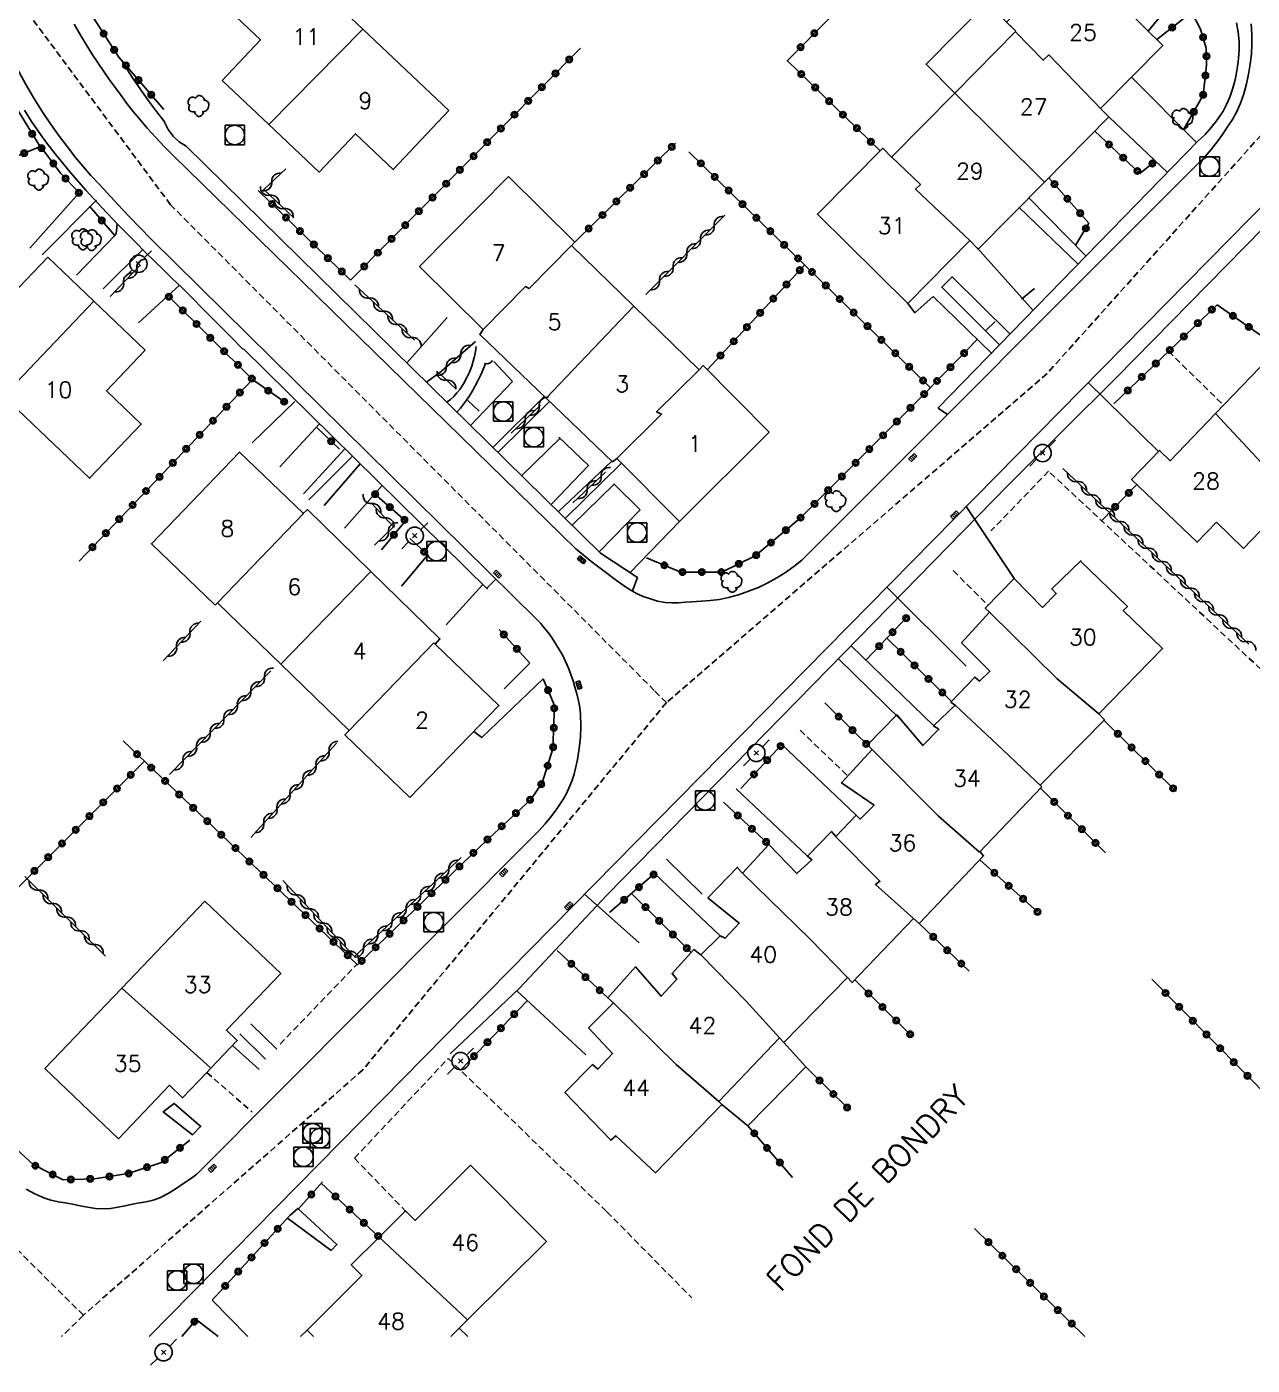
# Model space of a CAD drawing. Header units: millimetres. Extents: x 164000 to 165000, y 151998 to 153000.
# Drawn here: x 164222.1 to 164316.8, y 151997.8 to 152101.2 of the extents above; entities that cross this region are included whole.
import ezdxf
from ezdxf.enums import TextEntityAlignment as Align

# ---------------------------------------------------------------- set-up
doc = ezdxf.new("R2010")
doc.units = ezdxf.units.MM
doc.linetypes.add('DASHED', pattern=[0.75, 0.5, -0.25])
doc.layers.get('0').update_dxf_attribs({"linetype": 'CONTINUOUS'})
for name, color, linetype in [('W0001', 6, 'DASHED'), ('W0008', 7, 'CONTINUOUS'), ('W0014', 7, 'CONTINUOUS'), ('W0017', 7, 'CONTINUOUS'), ('W0101', 7, 'CONTINUOUS'), ('W0104', 1, 'CONTINUOUS'), ('W0105', 7, 'CONTINUOUS'), ('W0112', 1, 'DASHED'), ('W0300', 7, 'CONTINUOUS'), ('W0310', 3, 'CONTINUOUS'), ('W0323', 7, 'CONTINUOUS'), ('W0401', 7, 'CONTINUOUS'), ('W0420', 7, 'CONTINUOUS'), ('W0473', 7, 'CONTINUOUS'), ('W0989', 7, 'CONTINUOUS'), ('W0991', 7, 'CONTINUOUS'), ('W1102', 7, 'CONTINUOUS')]:
    doc.layers.add(name, color=color, linetype=linetype)
doc.styles.get("Standard").update_dxf_attribs({"font": 'romans.shx', "width": 0.85})

# ---------------------------------------------------------------- blocks, each defined once
blk = doc.blocks.new('T300')
for p, q in [((-0.8, 0.51), (-0.86, 0.34)), ((-0.86, 0.34), (-0.86, 0.17)), ((-0.86, 0.17), (-0.74, 0.06)), ((-0.69, 0.63), (-0.8, 0.51)), ((-0.8, -0.06), (-0.74, 0.06)), ((-0.74, 0.06), (-0.69, 0.11)), ((-0.57, 0.69), (-0.69, 0.63)), ((-0.46, 0.69), (-0.57, 0.69)), ((-0.29, 0.63), (-0.46, 0.69)), ((-0.29, 0.63), (-0.17, 0.74)), ((-0.23, 0.57), (-0.29, 0.63)), ((-0.17, 0.74), (-0.06, 0.8)), ((-0.06, 0.8), (0.06, 0.8)), ((0.06, 0.8), (0.23, 0.74)), ((0.23, 0.74), (0.34, 0.63)), ((0.34, 0.63), (0.4, 0.51)), ((0.46, 0.46), (0.34, 0.46)), ((0.4, 0.51), (0.4, 0.46)), ((0.57, 0.4), (0.46, 0.46)), ((0.57, 0.4), (0.69, 0.29)), ((0.69, 0.29), (0.74, 0.17)), ((0.74, 0.06), (0.69, -0.17)), ((0.74, 0.17), (0.74, 0.06)), ((-0.8, -0.17), (-0.8, -0.06)), ((-0.8, -0.23), (-0.8, -0.17)), ((-0.74, -0.34), (-0.8, -0.23)), ((-0.69, -0.4), (-0.74, -0.34)), ((-0.51, -0.46), (-0.69, -0.4)), ((-0.4, -0.46), (-0.51, -0.46)), ((-0.4, -0.46), (-0.34, -0.46)), ((-0.34, -0.46), (-0.34, -0.4)), ((-0.34, -0.51), (-0.34, -0.46)), ((-0.29, -0.63), (-0.34, -0.51)), ((-0.17, -0.74), (-0.29, -0.63)), ((-0.06, -0.8), (-0.17, -0.74)), ((0.06, -0.8), (-0.06, -0.8)), ((0.17, -0.74), (0.06, -0.8)), ((0.23, -0.69), (0.17, -0.74)), ((0.29, -0.46), (0.23, -0.46)), ((0.29, -0.63), (0.23, -0.69)), ((0.46, -0.4), (0.29, -0.46)), ((0.34, -0.51), (0.29, -0.63)), ((0.34, -0.51), (0.34, -0.46)), ((0.57, -0.34), (0.46, -0.4)), ((0.63, -0.29), (0.57, -0.34)), ((0.69, -0.17), (0.63, -0.29))]:
    blk.add_line(p, q)
blk = doc.blocks.new('T420')
for p, q in [((0.75, 0.75), (-0.75, 0.75)), ((-0.75, 0.75), (-0.75, -0.75)), ((0.75, 0.75), (0.75, -0.75)), ((0.75, -0.75), (-0.75, -0.75))]:
    blk.add_line(p, q)
blk.add_ellipse((0, 0), major_axis=(-0.53, 0.53), ratio=1, start_param=3.926991, end_param=10.210176)
blk = doc.blocks.new('T401')
for p, q in [((-0.3, 0.3), (0, 0.3)), ((-0.3, -0.25), (-0.3, 0.3)), ((-0.3, 0.15), (0, 0.15)), ((-0.3, 0), (0, 0)), ((0, 0.3), (0, -0.25)), ((-0.3, -0.15), (0, -0.15)), ((-0.3, -0.25), (-0.3, -0.3)), ((-0.3, -0.3), (0, -0.3)), ((0, -0.3), (0, -0.25))]:
    blk.add_line(p, q)
blk = doc.blocks.new('T473')
for p, q in [((-0.166667, 0.166667), (0.166667, -0.166667)), ((-0.166667, -0.166667), (0.166667, 0.166667)), ((0.500001, 0.500001), (1.000002, 1.000002)), ((-1.000002, -1.000002), (-0.500001, -0.500001))]:
    blk.add_line(p, q)
blk.add_ellipse((0, 0), major_axis=(0.471405, 0.471405), ratio=1, start_param=5.4977871438, end_param=11.780972451)
blk = doc.blocks.new('t323o')
at = {"color": 0, "linetype": 'Continuous'}
for radius in [0.25, 0.15]:
    blk.add_circle((0, 0), radius, dxfattribs=at)
blk = doc.blocks.new('t310o')
at = {"color": 0, "linetype": 'Continuous'}
for centre, start, end in [((-0.5, 0.38), 216.8699, 323.1304), ((0.5, -0.37), 36.8699, 143.1303)]:
    blk.add_arc(centre, 0.625, start, end, dxfattribs=at)

msp = doc.modelspace()

# ---------------------------------------------------------------- linework, layer by layer
at = {"layer": 'W0001'}
for points in [[(164270.64, 152049.91), (164233.26, 152087.43), (164221.86, 152102.75), (164218.64, 152119.03), (164220.04, 152164.63)], [(164324.05, 152100.07), (164301, 152074.4), (164271.58, 152048.97), (164270.64, 152049.91)], [(164271.58, 152048.97), (164248.12, 152020.6), (164226.52, 152001.65)], [(164226.52, 152001.65), (164182.1, 152045.76)], [(164226.52, 152001.65), (164224.84, 152000)]]:
    msp.add_lwpolyline(points, dxfattribs=at)
at = {"layer": 'W0008'}
for points in [[(164231.6, 152000), (164338, 152108.06)], [(164219.78, 152101.42), (164220.28, 152100.22), (164220.83, 152099.05), (164221.42, 152097.9), (164222.04, 152096.77), (164222.7, 152095.66), (164223.39, 152094.57), (164223.99, 152093.68), (164224.61, 152092.8), (164225.26, 152091.94), (164225.92, 152091.09), (164226.51, 152090.39), (164227.11, 152089.7), (164227.73, 152089.02), (164228.35, 152088.34), (164229.19, 152087.44), (164230.04, 152086.55), (164230.9, 152085.66), (164231.77, 152084.78)], [(164233.45, 152091.23), (164232.77, 152091.92), (164232.11, 152092.63), (164231.46, 152093.35), (164230.83, 152094.09), (164230.35, 152094.67), (164229.89, 152095.26), (164229.44, 152095.86), (164229, 152096.46), (164228.54, 152097.09), (164228.1, 152097.73), (164227.67, 152098.37), (164227.24, 152099.02), (164226.75, 152099.8), (164226.27, 152100.59), (164225.81, 152101.39)], [(164316.77, 152101.4), (164316.82, 152100.62), (164316.82, 152099.84), (164316.78, 152099.07), (164316.69, 152098.29), (164316.57, 152097.53), (164316.41, 152096.76), (164316.2, 152096.01), (164315.94, 152095.27), (164315.65, 152094.64), (164315.32, 152094.03), (164314.95, 152093.45), (164314.56, 152092.87), (164314.13, 152092.28), (164313.67, 152091.7), (164313.18, 152091.14), (164312.67, 152090.61)], [(164264.57, 152060.86), (164233.45, 152091.23)], [(164312.67, 152090.61), (164282.04, 152059.98)], [(164231.77, 152084.78), (164261.52, 152055.44)], [(164282.04, 152059.98), (164281.43, 152059.48), (164280.78, 152059.02), (164280.12, 152058.6), (164279.42, 152058.22), (164278.69, 152057.87), (164277.93, 152057.57), (164277.16, 152057.3), (164276.38, 152057.09), (164275.68, 152056.95), (164274.97, 152056.87), (164274.26, 152056.81), (164273.55, 152056.77), (164273.03, 152056.72), (164272.51, 152056.68), (164271.99, 152056.67), (164271.47, 152056.71), (164270.9, 152056.82), (164270.34, 152056.98), (164269.79, 152057.18), (164269.26, 152057.41), (164268.65, 152057.75), (164268.07, 152058.15), (164267.52, 152058.56), (164266.97, 152058.98), (164266.35, 152059.43), (164265.75, 152059.9), (164265.15, 152060.38), (164264.57, 152060.86)], [(164261.52, 152055.44), (164261.84, 152055.11), (164262.14, 152054.76), (164262.43, 152054.39), (164262.71, 152054.02), (164263.01, 152053.55), (164263.3, 152053.08), (164263.57, 152052.6), (164263.81, 152052.1), (164264.02, 152051.63), (164264.2, 152051.14), (164264.36, 152050.65), (164264.51, 152050.16), (164264.65, 152049.64), (164264.78, 152049.12), (164264.88, 152048.59), (164264.94, 152048.06), (164264.97, 152047.18), (164264.93, 152046.31), (164264.84, 152045.44), (164264.7, 152044.58), (164264.59, 152044.01), (164264.44, 152043.45), (164264.27, 152042.9), (164264.05, 152042.37), (164263.85, 152041.95), (164263.62, 152041.54), (164263.37, 152041.15), (164263.11, 152040.77), (164262.67, 152040.18), (164262.2, 152039.61), (164261.71, 152039.06), (164261.19, 152038.54)], [(164261.19, 152038.54), (164235.28, 152012.54)], [(164235.28, 152012.54), (164235.18, 152012.46), (164235.08, 152012.39), (164234.98, 152012.31), (164234.88, 152012.24), (164234.28, 152011.84), (164233.69, 152011.43), (164233.07, 152011.05), (164232.42, 152010.73), (164231.91, 152010.55), (164231.38, 152010.42), (164230.85, 152010.32), (164230.32, 152010.22), (164229.76, 152010.11), (164229.2, 152009.99), (164228.63, 152009.9), (164228.05, 152009.87), (164227.45, 152009.9), (164226.85, 152009.99), (164226.27, 152010.11), (164225.68, 152010.22), (164225.12, 152010.32), (164224.57, 152010.41), (164224.01, 152010.53), (164223.47, 152010.71), (164222.77, 152011.02), (164222.11, 152011.4)]]:
    msp.add_lwpolyline(points, dxfattribs=at)
at = {"layer": 'W0014'}
for points in [[(164254.88, 152021.84), (164260.2, 152026.89), (164266.97, 152034.09), (164284.14, 152051.62), (164298, 152065.77), (164306.36, 152074.08), (164319.09, 152087.05), (164327.08, 152095.11), (164332.87, 152101.15)], [(164315.63, 152101.48), (164315.75, 152100.77), (164315.83, 152100.05), (164315.84, 152099.72), (164315.83, 152099.39), (164315.81, 152099.06), (164315.78, 152098.73), (164315.73, 152098.26), (164315.67, 152097.79), (164315.59, 152097.33), (164315.48, 152096.87), (164315.31, 152096.29), (164315.11, 152095.73), (164314.87, 152095.18), (164314.59, 152094.65), (164314.17, 152094.02), (164313.71, 152093.42), (164313.2, 152092.86), (164312.65, 152092.34)], [(164232.81, 152093.81), (164232.18, 152094.63), (164231.56, 152095.46), (164230.96, 152096.31), (164230.37, 152097.16), (164230.14, 152097.51), (164229.92, 152097.86), (164229.7, 152098.21), (164229.49, 152098.57)], [(164221.96, 152094.74), (164222.51, 152093.87), (164223.1, 152093.01), (164223.7, 152092.18), (164224.33, 152091.36), (164225.5, 152089.95), (164226.71, 152088.57), (164227.95, 152087.22), (164229.21, 152085.89), (164229.9, 152085.18), (164230.59, 152084.48), (164231.29, 152083.78), (164232, 152083.09), (164232.71, 152082.41), (164233.42, 152081.72), (164234.12, 152081.03), (164234.82, 152080.34), (164235.84, 152079.31), (164236.85, 152078.29), (164237.86, 152077.27), (164238.87, 152076.24)], [(164234.47, 152091.96), (164233.93, 152092.3), (164233.46, 152092.73), (164233.08, 152093.25), (164232.8, 152093.82)], [(164268.95, 152057.62), (164269.34, 152058.65), (164266.48, 152060.51), (164234.47, 152091.96)], [(164312.65, 152092.34), (164292.56, 152071.71)], [(164226.19, 152088.34), (164222.39, 152084.08)], [(164223.33, 152083.57), (164227.53, 152087.78)], [(164304.01, 152083.47), (164299.59, 152087.96)], [(164298.85, 152087.22), (164303.4, 152082.84)], [(164297.32, 152076.6), (164292.85, 152081.06), (164293.66, 152081.87)], [(164290.23, 152079.81), (164290.78, 152079.07), (164292.18, 152080.34), (164296.7, 152075.96)], [(164238.89, 152076.29), (164257.74, 152057.74)], [(164256.88, 152076.48), (164256.83, 152076.09), (164256.75, 152075.71), (164256.65, 152075.34), (164256.53, 152074.97), (164256.35, 152074.5), (164256.14, 152074.03), (164255.89, 152073.59), (164255.61, 152073.16), (164255.39, 152072.89), (164255.15, 152072.63), (164254.89, 152072.39), (164254.61, 152072.18)], [(164255.39, 152071.4), (164255.66, 152071.71), (164255.91, 152072.02), (164256.14, 152072.34), (164256.37, 152072.68), (164256.6, 152073.06), (164256.81, 152073.45), (164257.01, 152073.84), (164257.2, 152074.24), (164257.31, 152074.48), (164257.42, 152074.72), (164257.52, 152074.97), (164257.61, 152075.21)], [(164257.59, 152075.16), (164257.75, 152075.15), (164257.9, 152075.19), (164258.04, 152075.28), (164258.15, 152075.4)], [(164258.23, 152075.32), (164259.68, 152073.78)], [(164292.57, 152071.72), (164293.29, 152071.22)], [(164263.27, 152069.47), (164265.56, 152067.28), (164262.66, 152064.27)], [(164246.73, 152068.57), (164243.53, 152065.1)], [(164243.94, 152064.64), (164247.31, 152068.01)], [(164263.22, 152063.72), (164267.35, 152067.62)], [(164268.1, 152067.47), (164263.75, 152063.2)], [(164264.29, 152062.67), (164267.53, 152065.85), (164269.55, 152063.86)], [(164257.67, 152057.8), (164258.4, 152058.52)], [(164292.25, 152047.19), (164285.85, 152053.36)], [(164284.88, 152052.36), (164289.68, 152047.67)], [(164261.03, 152052.02), (164259.04, 152050.05)], [(164256.7, 152046.75), (164257.31, 152046.28), (164262.06, 152050.81)], [(164280.5, 152045.74), (164286.25, 152040.29)], [(164282.47, 152037.11), (164276.97, 152042.31)], [(164274.35, 152034.17), (164271.58, 152036.89)], [(164270.66, 152035.76), (164275.73, 152030.96)], [(164238.62, 152023.38), (164240.59, 152021.44)], [(164241.48, 152022.19), (164239.46, 152024.16)], [(164239.24, 152000), (164236.47, 152002.81)], [(164235.25, 152001.33), (164236.95, 152000)]]:
    msp.add_lwpolyline(points, dxfattribs=at)
at = {"layer": 'W0017'}
for points in [[(164312.54, 152092.23), (164307.53, 152097.29)], [(164305.78, 152094.22), (164310.31, 152089.93)], [(164229.13, 152085.98), (164229.08, 152085.38), (164229.02, 152085.14), (164225.98, 152081.98)], [(164228.05, 152080.93), (164231.14, 152083.99)], [(164299.92, 152079.26), (164295.59, 152084.1)], [(164293.64, 152081.9), (164298.15, 152077.44)], [(164230.78, 152078.31), (164233.94, 152081.21)], [(164254.64, 152078.72), (164251.52, 152075.21)], [(164253.04, 152073.72), (164254.1, 152074.49)], [(164259.68, 152073.78), (164256.43, 152070.39)], [(164309.61, 152068.38), (164304.17, 152073.71)], [(164242.86, 152072.24), (164239.57, 152069.04)], [(164258.17, 152068.68), (164262.14, 152072.63)], [(164262.55, 152072.23), (164258.56, 152068.29)], [(164241.7, 152067.18), (164244.76, 152070.51)], [(164260.39, 152066.5), (164263.36, 152069.39)], [(164247.9, 152067.42), (164245.12, 152064.21)], [(164246.69, 152062.46), (164249.6, 152065.75)], [(164269.55, 152063.86), (164266.39, 152060.61)], [(164298.46, 152058.57), (164294.74, 152064.13)], [(164268.78, 152059.02), (164272.58, 152062.96)], [(164253.13, 152060.38), (164251.11, 152057.98)], [(164254.56, 152054.99), (164257.38, 152058.1)], [(164288.6, 152057.89), (164294.74, 152051.78)], [(164265.24, 152034.17), (164269.47, 152030.42)], [(164260.01, 152026.71), (164265.35, 152021.76)], [(164240.11, 152020.63), (164238.08, 152022.46)]]:
    msp.add_lwpolyline(points, dxfattribs=at)
at = {"layer": 'W0101'}
for points in [[(164240.86, 152093.63), (164237.25, 152097.04), (164240.21, 152100.17), (164237.42, 152102.81), (164241.57, 152107.2), (164248.12, 152100.99)], [(164305.13, 152094.86), (164309.94, 152099.73), (164302.92, 152106.67), (164297.86, 152101.54)], [(164248.12, 152100.99), (164254.77, 152094.7)], [(164297.86, 152101.54), (164298.58, 152100.83)], [(164298.58, 152100.83), (164293.86, 152096.05)], [(164293.86, 152096.05), (164288.98, 152091.12)], [(164254.77, 152094.7), (164250.47, 152090.15), (164247.55, 152092.92), (164244.74, 152089.95), (164240.86, 152093.63)], [(164300.8, 152089.18), (164305.78, 152094.22), (164305.13, 152094.86)], [(164288.98, 152091.12), (164288.29, 152091.8), (164283.25, 152086.7), (164290.23, 152079.81), (164295.02, 152084.66)], [(164257.41, 152077.8), (164252.5, 152082.67), (164259.37, 152089.62)], [(164259.37, 152089.62), (164264.5, 152084.54), (164264.25, 152084.29)], [(164295.02, 152084.66), (164295.68, 152084.01), (164300.8, 152089.18)], [(164227.32, 152079.99), (164223.77, 152083.37), (164220.98, 152080.45), (164218.05, 152083.24), (164213.85, 152078.83)], [(164269.06, 152079.6), (164264.25, 152084.29)], [(164220.35, 152072.64), (164227, 152066.3), (164231, 152070.49), (164228.3, 152073.07), (164231.29, 152076.21), (164227.32, 152079.99)], [(164274.1, 152074.69), (164269.06, 152079.6)], [(164257.41, 152077.8), (164257.15, 152077.42), (164262.28, 152072.49)], [(164318.82, 152076.29), (164314.02, 152071.3)], [(164274.1, 152074.69), (164274.42, 152075.01), (164279.53, 152069.86)], [(164262.28, 152072.49), (164267.4, 152067.58), (164267.75, 152067.82)], [(164314.02, 152071.3), (164310.51, 152067.65), (164309.68, 152068.46), (164307.53, 152066.22), (164312.59, 152061.36), (164314.08, 152062.91)], [(164279.53, 152069.86), (164272.58, 152062.96), (164267.75, 152067.82)], [(164243.53, 152063.59), (164238.6, 152068.33), (164231.78, 152061.24), (164236.71, 152056.5)], [(164314.08, 152062.91), (164316.18, 152060.89), (164320.02, 152064.87)], [(164248.74, 152059.11), (164243.83, 152063.89), (164243.46, 152063.52)], [(164303.64, 152059.95), (164301.35, 152057.76), (164301.7, 152057.39), (164300.65, 152056.33), (164298.46, 152058.57), (164296.22, 152056.28), (164296.55, 152055.96)], [(164304.99, 152048.11), (164309.92, 152053.15), (164306.88, 152056.09), (164307.2, 152056.39), (164303.59, 152059.9)], [(164253.72, 152053.5), (164254.08, 152053.91), (164248.74, 152059.11)], [(164236.71, 152056.5), (164236.89, 152056.69)], [(164241.77, 152051.95), (164236.89, 152056.69)], [(164296.55, 152055.96), (164294.39, 152053.58), (164296.58, 152051.4), (164295.77, 152050.64), (164295.42, 152050.94), (164293.56, 152049), (164293.91, 152048.76)], [(164251.76, 152041.64), (164258.63, 152048.76), (164253.72, 152053.5)], [(164253.72, 152053.5), (164253.61, 152053.6)], [(164247.05, 152046.81), (164241.77, 152051.95)], [(164293.93, 152048.81), (164292.23, 152047.17), (164292.64, 152046.92), (164291.4, 152045.66), (164289.38, 152048.03), (164287.11, 152045.71), (164287.47, 152045.35)], [(164304.99, 152048.11), (164305.42, 152047.65), (164300.46, 152042.6)], [(164247.05, 152046.81), (164246.74, 152046.49), (164251.76, 152041.64)], [(164287.47, 152045.35), (164285.11, 152042.77), (164287.62, 152041.04), (164286.54, 152039.97), (164286.25, 152040.29), (164284.66, 152038.62)], [(164295.77, 152037.43), (164300.59, 152042.47)], [(164284.66, 152038.62), (164284.33, 152039.02), (164282.47, 152037.11), (164282.82, 152036.84), (164281.66, 152035.76), (164279.5, 152038), (164277.47, 152035.8)], [(164295.79, 152037.46), (164296.09, 152037.13), (164291.1, 152031.9), (164290.67, 152032.29)], [(164277.11, 152036.3), (164274.79, 152033.9), (164277.21, 152031.93), (164276.11, 152030.77), (164275.73, 152030.96), (164274.25, 152029.48)], [(164277.47, 152035.8), (164277.04, 152036.23)], [(164235.91, 152033.64), (164229.49, 152026.92)], [(164236.38, 152020.74), (164238.41, 152022.86), (164237.58, 152023.66), (164241.77, 152028.04), (164235.91, 152033.64)], [(164290.67, 152032.29), (164285.92, 152027.35), (164285.53, 152027.79)], [(164274.25, 152029.48), (164273.71, 152029.91), (164272.01, 152028.05), (164272.39, 152027.61), (164271.17, 152026.29), (164269.2, 152028.56), (164267.05, 152026.16), (164267.48, 152025.78)], [(164280.32, 152023.08), (164280.64, 152022.73), (164285.57, 152027.75)], [(164229.49, 152026.92), (164223.55, 152020.71), (164229.23, 152015.28), (164233.19, 152019.41), (164234.19, 152018.45), (164236.06, 152020.4)], [(164267.48, 152025.78), (164265.56, 152023.84), (164267.42, 152021.87), (164266.29, 152020.66), (164265.86, 152021.01), (164263.73, 152018.85), (164267.29, 152015.16), (164267.67, 152015.51), (164270.74, 152012.65), (164275.86, 152017.93), (164275.62, 152018.15)], [(164280.32, 152023.08), (164275.62, 152018.15)], [(164236.06, 152020.4), (164236.38, 152020.74)], [(164249.38, 152007.69), (164251.41, 152009.71), (164252.15, 152008.97), (164256.44, 152013.24), (164262.3, 152007.34)], [(164243.82, 152000.5), (164248.05, 152004.71), (164247.22, 152005.55), (164249.38, 152007.69)], [(164262.3, 152007.34), (164256.21, 152001.29)], [(164256.21, 152001.29), (164254.92, 152000)], [(164243.31, 152000), (164243.82, 152000.5)]]:
    msp.add_lwpolyline(points, dxfattribs=at)
at = {"layer": 'W0104'}
for points in [[(164298.34, 152101.06), (164296.31, 152103.01), (164291.64, 152098.29), (164293.86, 152096.05)], [(164280.64, 152022.73), (164282.34, 152020.85), (164277.86, 152016.29), (164275.86, 152017.93)]]:
    msp.add_lwpolyline(points, dxfattribs=at)
at = {"layer": 'W0105'}
for points in [[(164235.63, 152016.21), (164233.53, 152018.01), (164232.69, 152017.37), (164234.96, 152015.59), (164235.59, 152016.25)], [(164242.48, 152009.36), (164243.1, 152009.9), (164246.12, 152007.12), (164245.66, 152006.66)], [(164242.29, 152009.15), (164245.66, 152006.66)]]:
    msp.add_lwpolyline(points, dxfattribs=at)
at = {"layer": 'W0112'}
for points in [[(164310.37, 152076.11), (164314.64, 152071.94)], [(164317.51, 152051.55), (164301.11, 152066.85), (164296.66, 152062.24)], [(164293.74, 152059.17), (164296.43, 152056.49)], [(164281.91, 152046.84), (164285.6, 152043.3)], [(164241.72, 152022.6), (164247.67, 152028.76)], [(164251.47, 152009.64), (164247.47, 152013.78), (164254.72, 152021.49), (164267.1, 152009.52)], [(164236.06, 152020.4), (164239.57, 152017.34)], [(164266.98, 152009.64), (164273.53, 152003)]]:
    msp.add_lwpolyline(points, dxfattribs=at)
at = {"layer": 'W0310'}
for points in [[(164242.78, 152086.43), (164240.46, 152088.61), (164242.18, 152090.2)], [(164269.99, 152080.5), (164276.08, 152086.62)], [(164230.88, 152082.74), (164228.59, 152080.34)], [(164252.11, 152076.96), (164247.5, 152081.25)], [(164255.32, 152073.19), (164254.02, 152074.43), (164256.83, 152076.88)], [(164257.12, 152071.49), (164256.23, 152072.3)], [(164259.58, 152069.79), (164261.84, 152071.95)], [(164264.35, 152064.4), (164266.88, 152066.77)], [(164302.21, 152067.07), (164316.58, 152053.5)], [(164248.76, 152064.4), (164250.49, 152062.54), (164249.01, 152061.13)], [(164232.7, 152052.2), (164235.6, 152055.26)], [(164241, 152051.43), (164233.18, 152043.42)], [(164239.46, 152038.56), (164246.09, 152045.84)], [(164255.72, 152037), (164247.47, 152029.37), (164241.94, 152035.22)], [(164221.99, 152035.54), (164228.24, 152029.39)]]:
    msp.add_lwpolyline(points, dxfattribs=at)
at = {"layer": 'W0323'}
for points in [[(164223.23, 152122.05), (164223.44, 152115.66), (164225.17, 152107.52), (164226.73, 152102.74), (164229.27, 152098.83), (164232.74, 152094.79)], [(164298.41, 152116.18), (164280.91, 152098.56), (164280.89, 152098.58)], [(164311.16, 152103.72), (164308.81, 152100.85)], [(164309.48, 152100.19), (164312.18, 152102.31)], [(164312.16, 152102.34), (164312.86, 152100.99), (164313.29, 152099.54), (164313.32, 152098.21), (164313.05, 152095.89), (164311.6, 152093.31)], [(164264.95, 152099.54), (164247.17, 152081.6)], [(164280.92, 152098.58), (164288.09, 152091.6)], [(164220.37, 152096.7), (164221.45, 152094.74), (164223.36, 152091.63)], [(164309.36, 152090.8), (164308.17, 152089.85), (164304.69, 152093.12)], [(164205.28, 152084.62), (164223.2, 152091.93), (164224.79, 152089.85), (164226.19, 152088.34)], [(164272.28, 152092.19), (164264.5, 152084.54)], [(164273.32, 152091.52), (164291.99, 152073.3), (164281.91, 152063.21), (164278.43, 152060.3), (164275.86, 152059.06), (164272.68, 152059.06), (164270.04, 152060.16)], [(164301.13, 152089.52), (164304.23, 152086), (164303.21, 152084.33)], [(164247.17, 152081.6), (164240.03, 152088.53)], [(164227, 152087.32), (164228.92, 152085.08)], [(164282.27, 152082.79), (164274.74, 152074.68)], [(164233.1, 152080.36), (164239.59, 152073.94), (164226.19, 152059.9)], [(164300.03, 152080.96), (164299.03, 152080.15)], [(164314.13, 152079.71), (164306.15, 152072.06)], [(164314.13, 152079.71), (164318.25, 152076.82)], [(164296.98, 152078.42), (164296.25, 152077.72)], [(164295.6, 152077.02), (164291.44, 152072.74)], [(164242.16, 152072.14), (164239.58, 152073.93)], [(164246.31, 152068.55), (164244.58, 152070.2)], [(164307.94, 152065.83), (164305.21, 152063.02)], [(164248.98, 152065.15), (164251.41, 152063.02), (164249.57, 152060.78)], [(164251.76, 152061.65), (164253.13, 152060.38)], [(164290.29, 152055.69), (164286.98, 152052.26)], [(164261.03, 152052.02), (164258.66, 152054.61)], [(164288.61, 152053.95), (164293.61, 152049.06)], [(164229.59, 152046.02), (164247.71, 152028.72), (164257.2, 152037.89), (164261.09, 152041.5), (164261.98, 152042.77), (164262.81, 152045.41), (164262.92, 152048.76), (164262.06, 152050.81)], [(164283.82, 152048.95), (164287.58, 152045.24)], [(164305.39, 152047.62), (164310.98, 152042.11)], [(164280.5, 152045.74), (164277.32, 152042.34)], [(164231.24, 152044.44), (164210.85, 152024.11), (164222.63, 152013.3), (164224.95, 152012.11), (164227.38, 152012.19), (164229.99, 152012.59), (164232.56, 152013.46), (164234.74, 152015.16)], [(164305.51, 152037.37), (164300.48, 152042.36)], [(164279.5, 152038), (164276, 152041.29)], [(164295.81, 152036.84), (164300.26, 152032.81)], [(164270.66, 152035.76), (164267.18, 152032.77)], [(164268.89, 152034.24), (164273.49, 152029.67)], [(164294.98, 152028.23), (164291.11, 152031.91)], [(164263.14, 152029.83), (164267.05, 152026.16)], [(164286.13, 152027.56), (164290.5, 152023.26)], [(164309.09, 152027.6), (164327.78, 152008.71)], [(164255.67, 152020.58), (164260.82, 152025.94)], [(164285.7, 152017.53), (164282.34, 152020.85)], [(164277.86, 152016.29), (164281.32, 152012.3)], [(164243.14, 152009.86), (164244.99, 152011.95)], [(164244.9, 152011.85), (164249.38, 152007.69)], [(164236.47, 152002.81), (164242.48, 152009.36)], [(164295.39, 152008.34), (164303.91, 152000)], [(164234.14, 152000), (164235.33, 152001.43)], [(164256.24, 152000), (164255.57, 152000.64)]]:
    msp.add_lwpolyline(points, dxfattribs=at)
at = {"layer": 'W1102'}
for points in [[(164248.12, 152100.99), (164240.86, 152093.63)], [(164298.55, 152100.8), (164300.7, 152098.59), (164301.13, 152099), (164305.19, 152094.8)], [(164293.86, 152096.05), (164300.8, 152089.18)], [(164288.95, 152091.15), (164291.21, 152088.99), (164290.83, 152088.64), (164295.04, 152084.65)], [(164264.25, 152084.29), (164260.97, 152080.96), (164260.69, 152081.11), (164257.41, 152077.8)], [(164227.32, 152079.99), (164220.35, 152072.64)], [(164269.06, 152079.6), (164262.28, 152072.49)], [(164267.75, 152067.82), (164271.2, 152071.25), (164270.82, 152071.44), (164274.1, 152074.69)], [(164314.02, 152071.3), (164320.02, 152064.87)], [(164236.89, 152056.69), (164243.53, 152063.59)], [(164248.74, 152059.11), (164241.77, 152051.95)], [(164296.55, 152055.96), (164301.78, 152050.81), (164304.99, 152048.11)], [(164253.61, 152053.6), (164247.05, 152046.81)], [(164300.59, 152042.47), (164297.57, 152045.33), (164293.89, 152048.77)], [(164287.47, 152045.35), (164292.61, 152040.21), (164295.77, 152037.43)], [(164290.67, 152032.29), (164287.73, 152034.92), (164288.08, 152035.17), (164284.63, 152038.65)], [(164285.57, 152027.75), (164282.66, 152030.72), (164277.47, 152035.8)], [(164274.25, 152029.48), (164277.73, 152025.92), (164280.32, 152023.08)], [(164229.49, 152026.92), (164236.33, 152020.78)], [(164275.62, 152018.15), (164272.33, 152021.01), (164267.48, 152025.78)], [(164249.38, 152007.69), (164256.21, 152001.29)], [(164244.31, 152000), (164243.82, 152000.5)]]:
    msp.add_lwpolyline(points, dxfattribs=at)

# ---------------------------------------------------------------- block references
at = {"layer": 'W0300'}
for p in [(164235.47, 152095.06), (164311.52, 152094.06), (164223.09, 152089.37), (164226.49, 152084.76), (164227.16, 152084.7), (164284.71, 152064.53), (164276.67, 152058.3)]:
    msp.add_blockref('T300', p, dxfattribs=at)
at = {"layer": 'W0310'}
for p, rotation in [((164241.08, 152089.19), 42.67219304544154), ((164240.93, 152088.17), 136.7149239548121), ((164242.02, 152087.14), 136.7149239548121), ((164275.28, 152085.81), 45.12648102021708), ((164274.22, 152084.75), 45.12648102021708), ((164273.16, 152083.69), 45.12648102021708), ((164230.66, 152082.5), 226.3169174546754), ((164272.1, 152082.62), 45.12648102021708), ((164229.63, 152081.42), 226.3169174546754), ((164271.04, 152081.56), 45.12648102021708), ((164248.59, 152080.23), 137.082566566063), ((164249.69, 152079.21), 137.082566566063), ((164250.79, 152078.19), 137.082566566063), ((164251.89, 152077.17), 137.082566566063), ((164255.7, 152075.9), 41.18593239770828), ((164254.57, 152074.91), 41.18593239770828), ((164254.58, 152073.89), 136.2188800427037), ((164261.75, 152071.86), 43.60282655126072), ((164260.66, 152070.83), 43.60282655126072), ((164266.54, 152066.45), 43.11181635216446), ((164303.3, 152066.04), 316.6586807585185), ((164265.45, 152065.42), 43.11181635216446), ((164304.39, 152065.01), 316.6586807585185), ((164248.82, 152064.34), 312.8470453666254), ((164305.48, 152063.98), 316.6586807585185), ((164249.84, 152063.24), 312.8470453666254), ((164306.58, 152062.95), 316.6586807585185), ((164250.1, 152062.17), 223.3940107325809), ((164307.67, 152061.92), 316.6586807585185), ((164308.76, 152060.89), 316.6586807585185), ((164309.85, 152059.86), 316.6586807585185), ((164310.94, 152058.83), 316.6586807585185), ((164312.03, 152057.8), 316.6586807585185), ((164313.12, 152056.77), 316.6586807585185), ((164314.21, 152055.74), 316.6586807585185), ((164315.3, 152054.71), 316.6586807585185), ((164234.76, 152054.37), 46.50179019984362), ((164316.39, 152053.68), 316.6586807585185), ((164233.73, 152053.28), 46.50179019984362), ((164240.51, 152050.93), 225.6832211533981), ((164239.46, 152049.86), 225.6832211533981), ((164238.42, 152048.78), 225.6832211533981), ((164237.37, 152047.71), 225.6832211533981), ((164236.32, 152046.64), 225.6832211533981), ((164235.27, 152045.56), 225.6832211533981), ((164245.52, 152045.22), 47.6629985678503), ((164234.22, 152044.49), 225.6832211533981), ((164244.51, 152044.11), 47.6629985678503), ((164243.5, 152043), 47.6629985678503), ((164242.49, 152041.89), 47.6629985678503), ((164241.48, 152040.78), 47.6629985678503), ((164240.47, 152039.67), 47.6629985678503), ((164254.77, 152036.12), 222.763782258594), ((164253.67, 152035.1), 222.763782258594), ((164223.05, 152034.49), 315.4982088814665), ((164242.97, 152034.13), 133.3711739392135), ((164252.57, 152034.09), 222.763782258594), ((164224.12, 152033.44), 315.4982088814665), ((164244, 152033.04), 133.3711739392135), ((164251.47, 152033.07), 222.763782258594), ((164225.19, 152032.39), 315.4982088814665), ((164245.03, 152031.95), 133.3711739392135), ((164250.37, 152032.05), 222.763782258594), ((164226.26, 152031.34), 315.4982088814665), ((164246.06, 152030.86), 133.3711739392135), ((164249.27, 152031.03), 222.763782258594), ((164227.33, 152030.29), 315.4982088814665), ((164247.09, 152029.77), 133.3711739392135), ((164248.17, 152030.01), 222.763782258594)]:
    msp.add_blockref('t310o', p, dxfattribs=dict(at, rotation=rotation))
at = {"layer": 'W0323'}
for p, rotation in [((164228.09, 152100.65), 302.9543750857395), ((164283.01, 152100.68), 225.1741255090366), ((164310.66, 152101.12), 38.12591273230523), ((164281.95, 152099.61), 225.1741255090366), ((164313.05, 152100.37), 286.5043426261349), ((164228.9, 152099.39), 302.9543750857395), ((164264.07, 152098.65), 225.255438589044), ((164313.31, 152098.91), 271.1691437474607), ((164229.81, 152098.2), 310.6955220824483), ((164263.01, 152097.58), 225.255438589044), ((164282, 152097.53), 315.7895109350238), ((164230.79, 152097.06), 310.6955220824483), ((164261.95, 152096.52), 225.255438589044), ((164283.07, 152096.49), 315.7895109350238), ((164313.23, 152097.41), 263.3674842541261), ((164231.77, 152095.93), 310.6955220824483), ((164260.9, 152095.45), 225.255438589044), ((164284.15, 152095.44), 315.7895109350238), ((164313.06, 152095.92), 263.3674842541261), ((164259.84, 152094.39), 225.255438589044), ((164285.22, 152094.39), 315.7895109350238), ((164312.33, 152094.61), 240.642252760206), ((164258.79, 152093.32), 225.255438589044), ((164286.3, 152093.35), 315.7895109350238), ((164222.57, 152092.91), 301.6908267717589), ((164257.73, 152092.26), 225.255438589044), ((164287.37, 152092.3), 315.7895109350238), ((164221.95, 152091.42), 22.20035605124363), ((164223.29, 152091.81), 307.4605437971489), ((164271.99, 152091.9), 224.5274829088695), ((164305.78, 152092.09), 136.8607474218823), ((164224.2, 152090.62), 307.4605437971489), ((164256.68, 152091.19), 225.255438589044), ((164270.92, 152090.85), 224.5274829088695), ((164274.24, 152090.63), 315.6889665692856), ((164306.88, 152091.07), 136.8607474218823), ((164309.13, 152090.62), 218.5006826219836), ((164225.15, 152089.46), 312.8789152452046), ((164255.62, 152090.13), 225.255438589044), ((164269.85, 152089.8), 224.5274829088695), ((164275.31, 152089.58), 315.6889665692856), ((164307.97, 152090.04), 136.8607474218823), ((164226.17, 152088.36), 312.8789152452046), ((164254.56, 152089.06), 225.255438589044), ((164268.78, 152088.75), 224.5274829088695), ((164276.39, 152088.53), 315.6889665692856), ((164301.57, 152089.03), 311.335737105857), ((164241.1, 152087.49), 135.8780267356406), ((164253.51, 152087.99), 225.255438589044), ((164267.71, 152087.69), 224.5274829088695), ((164277.46, 152087.48), 315.6889665692856), ((164302.56, 152087.9), 311.335737105857), ((164227.94, 152086.22), 310.5443948515228), ((164242.18, 152086.44), 135.8780267356406), ((164252.45, 152086.93), 225.255438589044), ((164266.64, 152086.64), 224.5274829088695), ((164278.53, 152086.43), 315.6889665692856), ((164303.55, 152086.78), 311.335737105857), ((164243.26, 152085.4), 135.8780267356406), ((164251.4, 152085.86), 225.255438589044), ((164265.57, 152085.59), 224.5274829088695), ((164279.61, 152085.39), 315.6889665692856), ((164303.99, 152085.61), 238.4957413211195), ((164244.33, 152084.36), 135.8780267356406), ((164250.34, 152084.8), 225.255438589044), ((164280.68, 152084.34), 315.6889665692856), ((164245.41, 152083.31), 135.8780267356406), ((164249.28, 152083.73), 225.255438589044), ((164281.75, 152083.29), 315.6889665692856), ((164246.49, 152082.27), 135.8780267356406), ((164248.23, 152082.67), 225.255438589044), ((164281.88, 152082.38), 227.0974994825571), ((164282.83, 152082.24), 315.6889665692856), ((164280.86, 152081.28), 227.0974994825571), ((164283.9, 152081.19), 315.6889665692856), ((164233.13, 152080.33), 315.3588428596731), ((164279.84, 152080.18), 227.0974994825571), ((164284.97, 152080.15), 315.6889665692856), ((164234.2, 152079.27), 315.3588428596731), ((164278.82, 152079.08), 227.0974994825571), ((164286.05, 152079.1), 315.6889665692856), ((164313.73, 152079.33), 223.8147383731873), ((164315.36, 152078.85), 324.8912822251687), ((164235.27, 152078.22), 315.3588428596731), ((164277.8, 152077.98), 227.0974994825571), ((164287.12, 152078.05), 315.6889665692856), ((164312.64, 152078.29), 223.8147383731873), ((164316.59, 152077.99), 324.8912822251687), ((164236.33, 152077.16), 315.3588428596731), ((164276.78, 152076.88), 227.0974994825571), ((164288.19, 152077), 315.6889665692856), ((164311.56, 152077.25), 223.8147383731873), ((164237.4, 152076.11), 315.3588428596731), ((164275.76, 152075.78), 227.0974994825571), ((164289.27, 152075.96), 315.6889665692856), ((164294.58, 152075.97), 225.7321772664801), ((164310.48, 152076.21), 223.8147383731873), ((164238.47, 152075.06), 315.3588428596731), ((164290.34, 152074.91), 315.6889665692856), ((164293.53, 152074.89), 225.7321772664801), ((164309.4, 152075.17), 223.8147383731873), ((164239.54, 152074), 315.3588428596731), ((164291.41, 152073.86), 315.6889665692856), ((164292.49, 152073.82), 225.7321772664801), ((164308.31, 152074.13), 223.8147383731873), ((164238.62, 152072.92), 226.330344502657), ((164240.81, 152073.07), 145.0625072006474), ((164291.5, 152072.81), 225.0000028399944), ((164307.23, 152073.09), 223.8147383731873), ((164237.58, 152071.83), 226.330344502657), ((164242.04, 152072.22), 145.0625072006474), ((164290.44, 152071.75), 225.0000028399944), ((164236.54, 152070.75), 226.330344502657), ((164289.38, 152070.69), 225.0000028399944), ((164235.51, 152069.66), 226.330344502657), ((164288.32, 152069.62), 225.0000028399944), ((164234.47, 152068.58), 226.330344502657), ((164245.67, 152069.16), 136.3748396731634), ((164287.26, 152068.56), 225.0000028399944), ((164233.44, 152067.49), 226.330344502657), ((164286.2, 152067.5), 225.0000028399944), ((164232.4, 152066.41), 226.330344502657), ((164285.14, 152066.44), 225.0000028399944), ((164284.08, 152065.38), 225.0000028399944), ((164231.36, 152065.32), 226.330344502657), ((164249.07, 152065.07), 318.7240593050844), ((164307.31, 152065.17), 225.7180881124792), ((164230.33, 152064.24), 226.330344502657), ((164250.2, 152064.08), 318.7240593050844), ((164283.02, 152064.32), 225.0000028399944), ((164306.26, 152064.1), 225.7180881124792), ((164229.29, 152063.15), 226.330344502657), ((164251.33, 152063.09), 318.7240593050844), ((164280.81, 152062.29), 219.9363820218683), ((164281.95, 152063.26), 225.0000028399944), ((164228.26, 152062.07), 226.330344502657), ((164250.52, 152061.94), 230.6730136495845), ((164279.66, 152061.33), 219.9363820218683), ((164227.22, 152060.98), 226.330344502657), ((164252.86, 152060.63), 317.3373146947122), ((164278.51, 152060.37), 219.9363820218683), ((164271.42, 152059.58), 157.2971544868124), ((164277.17, 152059.69), 205.8367513630691), ((164272.82, 152059.06), 180.000000000524), ((164274.32, 152059.06), 180.000000000524), ((164275.82, 152059.06), 180.000000000524), ((164290.11, 152055.49), 225.9166575189774), ((164259.01, 152054.23), 132.5104380587758), ((164289.06, 152054.42), 225.9166575189774), ((164260.02, 152053.13), 132.5104380587758), ((164288.02, 152053.34), 225.9166575189774), ((164289.68, 152052.9), 315.7048595079281), ((164290.75, 152051.85), 315.7048595079281), ((164262.43, 152049.93), 112.8336391790691), ((164291.83, 152050.8), 315.7048595079281), ((164292.9, 152049.76), 315.7048595079281), ((164262.91, 152048.53), 88.15240022411777), ((164284.89, 152047.89), 315.4136746310552), ((164262.87, 152047.03), 88.15240022411777), ((164285.96, 152046.84), 315.4136746310552), ((164287.02, 152045.79), 315.4136746310552), ((164306.46, 152046.57), 315.3544460624333), ((164230.67, 152044.99), 316.3253723611775), ((164262.82, 152045.53), 88.15240022411777), ((164280.4, 152045.62), 226.8778758770064), ((164307.53, 152045.51), 315.3544460624333), ((164231.76, 152043.95), 316.3253723611775), ((164262.4, 152044.1), 72.44645195652296), ((164279.37, 152044.53), 226.8778758770064), ((164308.59, 152044.46), 315.3544460624333), ((164230.18, 152043.39), 224.9172473433129), ((164232.84, 152042.92), 316.3253723611775), ((164261.91, 152042.68), 54.92623004735653), ((164278.35, 152043.43), 226.8778758770064), ((164309.66, 152043.41), 315.3544460624333), ((164229.12, 152042.33), 224.9172473433129), ((164233.93, 152041.88), 316.3253723611775), ((164310.73, 152042.35), 315.3544460624333), ((164228.06, 152041.27), 224.9172473433129), ((164235.01, 152040.85), 316.3253723611775), ((164261.04, 152041.46), 42.93989655379539), ((164301.55, 152041.3), 135.2328723221772), ((164226.99, 152040.21), 224.9172473433129), ((164236.1, 152039.81), 316.3253723611775), ((164259.95, 152040.44), 42.93989655379539), ((164277.09, 152040.26), 136.7927069935829), ((164302.61, 152040.24), 135.2328723221772), ((164225.93, 152039.15), 224.9172473433129), ((164237.18, 152038.77), 316.3253723611775), ((164258.85, 152039.42), 42.93989655379539), ((164278.19, 152039.23), 136.7927069935829), ((164303.68, 152039.19), 135.2328723221772), ((164224.87, 152038.09), 224.9172473433129), ((164238.27, 152037.74), 316.3253723611775), ((164257.75, 152038.4), 42.93989655379539), ((164279.28, 152038.21), 136.7927069935829), ((164304.74, 152038.13), 135.2328723221772), ((164223.81, 152037.03), 224.9172473433129), ((164239.35, 152036.7), 316.3253723611775), ((164256.66, 152037.36), 44.00652741809611), ((164222.74, 152035.97), 224.9172473433129), ((164240.44, 152035.67), 316.3253723611775), ((164255.58, 152036.32), 44.00652741809611), ((164270.59, 152035.7), 220.7108389683831), ((164296.92, 152035.83), 317.8080021815118), ((164241.52, 152034.63), 316.3253723611775), ((164254.5, 152035.28), 44.00652741809611), ((164269.46, 152034.72), 220.7108389683831), ((164298.03, 152034.82), 317.8080021815118), ((164242.61, 152033.59), 316.3253723611775), ((164253.42, 152034.24), 44.00652741809611), ((164268.32, 152033.74), 220.7108389683831), ((164299.14, 152033.82), 317.8080021815118), ((164243.69, 152032.56), 316.3253723611775), ((164252.34, 152033.2), 44.00652741809611), ((164269.96, 152033.18), 315.1809618088031), ((164300.25, 152032.81), 317.8080021815118), ((164244.78, 152031.52), 316.3253723611775), ((164251.27, 152032.15), 44.00652741809611), ((164271.02, 152032.12), 315.1809618088031), ((164245.86, 152030.49), 316.3253723611775), ((164250.19, 152031.11), 44.00652741809611), ((164272.08, 152031.06), 315.1809618088031), ((164292.2, 152030.88), 136.4963781810339), ((164246.95, 152029.45), 316.3253723611775), ((164249.11, 152030.07), 44.00652741809611), ((164273.15, 152030.01), 315.1809618088031), ((164293.28, 152029.84), 136.4963781810339), ((164248.03, 152029.03), 44.00652741809611), ((164264.23, 152028.8), 316.8344606993668), ((164294.37, 152028.81), 136.4963781810339), ((164265.32, 152027.77), 316.8344606993668), ((164266.42, 152026.75), 316.8344606993668), ((164287.2, 152026.51), 315.5077861563743), ((164310.15, 152026.54), 314.6851380183237), ((164288.27, 152025.46), 315.5077861563743), ((164311.2, 152025.47), 314.6851380183237), ((164259.82, 152024.91), 46.20450396803616), ((164289.34, 152024.41), 315.5077861563743), ((164312.26, 152024.4), 314.6851380183237), ((164258.79, 152023.82), 46.20450396803616), ((164290.41, 152023.35), 315.5077861563743), ((164313.31, 152023.34), 314.6851380183237), ((164257.75, 152022.74), 46.20450396803616), ((164314.37, 152022.27), 314.6851380183237), ((164256.71, 152021.66), 46.20450396803616), ((164315.42, 152021.2), 314.6851380183237), ((164316.48, 152020.14), 314.6851380183237), ((164283.41, 152019.79), 135.4568952021278), ((164284.48, 152018.74), 135.4568952021278), ((164285.54, 152017.69), 135.4568952021278), ((164278.37, 152015.7), 310.9565696646036), ((164233.99, 152014.58), 37.87498728409809), ((164279.35, 152014.57), 310.9565696646036), ((164222.81, 152013.2), 332.9044456857428), ((164231.44, 152013.08), 18.61569940813975), ((164232.81, 152013.65), 37.87498728409809), ((164280.34, 152013.44), 310.9565696646036), ((164224.15, 152012.52), 332.9044456857428), ((164225.55, 152012.13), 1.909159506876077), ((164227.05, 152012.18), 1.909159506876077), ((164228.54, 152012.37), 8.790533477613922), ((164230.02, 152012.6), 18.61569940813975), ((164244.14, 152010.98), 48.51204951596421), ((164246, 152010.83), 317.0923639665802), ((164247.1, 152009.81), 317.0923639665802), ((164248.2, 152008.79), 317.0923639665802), ((164241.54, 152008.33), 47.45753842176551), ((164249.3, 152007.77), 317.0923639665802), ((164240.52, 152007.23), 47.45753842176551), ((164296.46, 152007.29), 315.6018394754311), ((164239.51, 152006.12), 47.45753842176551), ((164297.54, 152006.25), 315.6018394754311), ((164238.49, 152005.02), 47.45753842176551), ((164298.61, 152005.2), 315.6018394754311), ((164237.48, 152003.91), 47.45753842176551), ((164299.68, 152004.15), 315.6018394754311), ((164300.75, 152003.1), 315.6018394754311), ((164301.82, 152002.05), 315.6018394754311), ((164235.1, 152001.15), 50.1397531302408), ((164302.9, 152001), 315.6018394754311)]:
    msp.add_blockref('t323o', p, dxfattribs=dict(at, rotation=rotation))
at = {"layer": 'W0401'}
for p, rotation in [((164290.51, 152068.01), 134.99999032371), ((164293.96, 152063.37), 315.4423901003026), ((164265.13, 152060.11), 51.01989115743846), ((164258.42, 152058.79), 225.3922710827895), ((164264.67, 152050.29), 196.0403937284951), ((164258.9, 152035.95), 135.0893155376754), ((164264.13, 152033.17), 315.4423901003026), ((164236.39, 152013.11), 135.0893155376754)]:
    msp.add_blockref('T401', p, dxfattribs=dict(at, rotation=rotation))
at = {"layer": 'W0420'}
for p in [(164238.22, 152092.82), (164313.56, 152090.39), (164258.96, 152071.46), (164261.33, 152069.47), (164269.31, 152062.11), (164253.81, 152060.68), (164274.57, 152041.42), (164253.59, 152032.01), (164244.23, 152015.7), (164244.8, 152015.32), (164243.53, 152013.89), (164233.77, 152004.34), (164235.04, 152004.85)]:
    msp.add_blockref('T420', p, dxfattribs=at)
at = {"layer": 'W0473'}
for p in [(164230.78, 152082.87), (164300.65, 152068.25), (164252.13, 152061.86), (164278.53, 152045.09), (164255.67, 152021.28), (164232.72, 151998.79)]:
    msp.add_blockref('T473', p, dxfattribs=at)

# ---------------------------------------------------------------- texts
at = {"layer": 'W0989'}
msp.add_text('FOND DE BONDRY  ', height=1.75, rotation=45.603, dxfattribs=at).set_placement((164280.4, 152003.37))
at = {"layer": 'W0991'}
for s, p in [('11', (164243.75, 152100.41)), ('25', (164303.77, 152100.74)), ('9', (164248.32, 152095.47)), ('27', (164299.96, 152095)), ('29', (164295.03, 152090.03)), ('31', (164288.99, 152085.81)), ('7', (164258.61, 152083.71)), ('5', (164262.95, 152078.39)), ('3', (164268.16, 152073.59)), ('10', (164224.6, 152073.14)), ('1', (164273.78, 152068.98)), ('28', (164313.27, 152066.09)), ('8', (164237.65, 152062.42)), ('6', (164242.83, 152057.92)), ('30', (164303.76, 152054.03)), ('4', (164247.87, 152052.96)), ('32', (164298.72, 152049.22)), ('2', (164252.69, 152047.62)), ('34', (164294.8, 152043.12)), ('36', (164289.82, 152038.13)), ('38', (164284.91, 152033.18)), ('40', (164279.06, 152029.52)), ('33', (164235.35, 152027.19)), ('42', (164274.36, 152024.03)), ('35', (164229.95, 152021.1)), ('44', (164269.24, 152019.21)), ('46', (164256.03, 152007.26)), ('48', (164250.3, 152001.18))]:
    msp.add_text(s, height=1.25, dxfattribs=at).set_placement(p, align=Align.MIDDLE_CENTER)

doc.saveas('drawing.dxf')
